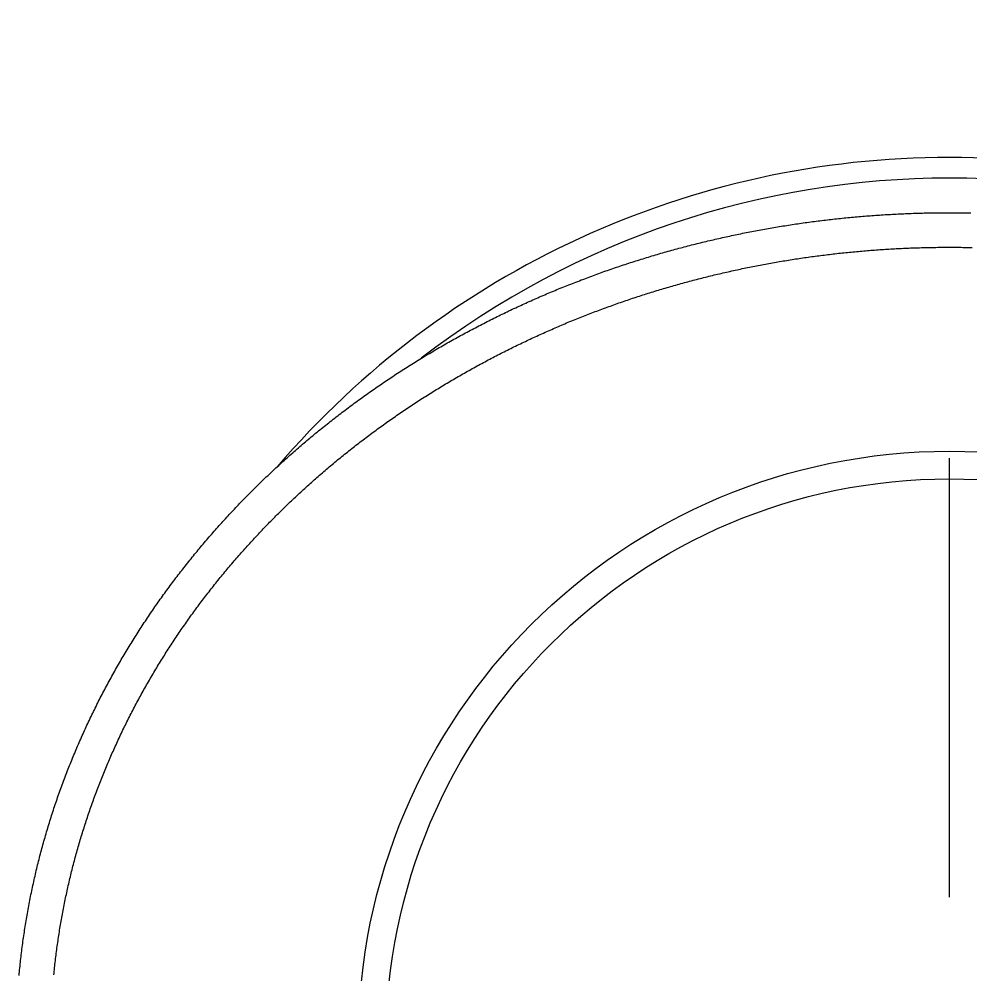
# Model space of a CAD drawing. Extents: x -20 to 97, y -32 to 49.
# Drawn here: x 67.86 to 81.62, y 34.97 to 48.8 of the extents above; entities that cross this region are included whole.
import ezdxf

# ---------------------------------------------------------------- set-up
doc = ezdxf.new("R2010")
doc.units = 0
doc.linetypes.add('CENTER', pattern=[50.8, 31.75, -6.35, 6.35, -6.35])
doc.layers.get('0').update_dxf_attribs({"linetype": 'CONTINUOUS'})
doc.layers.add('CENTER', color=1, linetype='CENTER')

msp = doc.modelspace()

# ---------------------------------------------------------------- linework, layer by layer
at = {"color": 7}
for points in [[(67.8575, 34.9665, 0), (67.86, 34.9938, 0), (67.8626, 35.0212, 0), (67.8653, 35.0485, 0), (67.868, 35.0759, 0), (67.8708, 35.1032, 0), (67.8737, 35.1305, 0), (67.8766, 35.1578, 0), (67.8796, 35.1851, 0), (67.8827, 35.2124, 0), (67.8859, 35.2397, 0), (67.8891, 35.267, 0), (67.8924, 35.2943, 0), (67.8957, 35.3216, 0), (67.8992, 35.3488, 0), (67.9027, 35.3761, 0), (67.9063, 35.4033, 0), (67.9099, 35.4306, 0), (67.9136, 35.4578, 0), (67.9174, 35.485, 0), (67.9213, 35.5123, 0), (67.9252, 35.5395, 0), (67.9292, 35.5667, 0), (67.9332, 35.5939, 0), (67.9374, 35.621, 0), (67.9416, 35.6482, 0), (67.9458, 35.6754, 0), (67.9502, 35.7025, 0), (67.9546, 35.7297, 0), (67.9591, 35.7568, 0), (67.9636, 35.7839, 0), (67.9683, 35.811, 0), (67.973, 35.8381, 0), (67.9777, 35.8652, 0), (67.9826, 35.8923, 0), (67.9875, 35.9194, 0), (67.9924, 35.9464, 0), (67.9975, 35.9735, 0), (68.0026, 36.0005, 0), (68.0077, 36.0275, 0), (68.013, 36.0545, 0), (68.0183, 36.0815, 0), (68.0237, 36.1085, 0), (68.0291, 36.1355, 0), (68.0347, 36.1624, 0), (68.0403, 36.1894, 0), (68.0459, 36.2163, 0), (68.0516, 36.2432, 0), (68.0574, 36.2701, 0), (68.0633, 36.297, 0), (68.0692, 36.3239, 0), (68.0752, 36.3508, 0), (68.0813, 36.3776, 0), (68.0874, 36.4044, 0), (68.0936, 36.4312, 0), (68.0999, 36.458, 0), (68.1063, 36.4848, 0), (68.1127, 36.5116, 0), (68.1191, 36.5384, 0), (68.1257, 36.5651, 0), (68.1323, 36.5918, 0), (68.139, 36.6185, 0), (68.1457, 36.6452, 0), (68.1525, 36.6719, 0), (68.1594, 36.6985, 0), (68.1664, 36.7252, 0), (68.1734, 36.7518, 0), (68.1805, 36.7784, 0), (68.1876, 36.805, 0), (68.1949, 36.8316, 0), (68.2022, 36.8581, 0), (68.2095, 36.8847, 0), (68.2169, 36.9112, 0), (68.2244, 36.9377, 0), (68.232, 36.9642, 0), (68.2396, 36.9906, 0), (68.2473, 37.0171, 0), (68.255, 37.0435, 0), (68.2629, 37.0699, 0), (68.2708, 37.0963, 0), (68.2787, 37.1226, 0), (68.2867, 37.149, 0), (68.2948, 37.1753, 0), (68.303, 37.2016, 0), (68.3112, 37.2279, 0), (68.3195, 37.2542, 0), (68.3278, 37.2804, 0), (68.3363, 37.3066, 0), (68.3447, 37.3328, 0), (68.3533, 37.359, 0), (68.3619, 37.3852, 0), (68.3706, 37.4113, 0), (68.3793, 37.4374, 0), (68.3882, 37.4635, 0), (68.397, 37.4896, 0), (68.406, 37.5156, 0), (68.415, 37.5416, 0), (68.4241, 37.5676, 0), (68.4332, 37.5936, 0), (68.4424, 37.6196, 0), (68.4517, 37.6455, 0), (68.461, 37.6714, 0), (68.4704, 37.6973, 0), (68.4799, 37.7232, 0), (68.4894, 37.749, 0), (68.499, 37.7748, 0), (68.5086, 37.8006, 0), (68.5183, 37.8264, 0), (68.5281, 37.8521, 0), (68.538, 37.8778, 0), (68.5479, 37.9035, 0), (68.5578, 37.9292, 0), (68.5679, 37.9548, 0), (68.578, 37.9804, 0), (68.5881, 38.006, 0), (68.5984, 38.0316, 0), (68.6086, 38.0571, 0), (68.619, 38.0826, 0), (68.6294, 38.1081, 0), (68.6399, 38.1336, 0), (68.6504, 38.159, 0), (68.661, 38.1844, 0), (68.6717, 38.2098, 0), (68.6824, 38.2351, 0), (68.6932, 38.2604, 0), (68.704, 38.2857, 0), (68.7149, 38.311, 0), (68.7259, 38.3362, 0), (68.7369, 38.3614, 0), (68.748, 38.3866, 0), (68.7591, 38.4118, 0), (68.7703, 38.4369, 0), (68.7816, 38.462, 0), (68.7929, 38.4871, 0), (68.8043, 38.5121, 0), (68.8158, 38.5371, 0), (68.8273, 38.5621, 0), (68.8389, 38.5871, 0), (68.8505, 38.612, 0), (68.8622, 38.6369, 0), (68.874, 38.6617, 0), (68.8858, 38.6866, 0), (68.8976, 38.7114, 0), (68.9096, 38.7361, 0), (68.9216, 38.7609, 0), (68.9336, 38.7856, 0), (68.9457, 38.8103, 0), (68.9579, 38.8349, 0), (68.9701, 38.8595, 0), (68.9824, 38.8841, 0), (68.9947, 38.9087, 0), (69.0072, 38.9332, 0), (69.0196, 38.9577, 0), (69.0321, 38.9821, 0), (69.0447, 39.0066, 0), (69.0573, 39.0309, 0), (69.07, 39.0553, 0), (69.0828, 39.0796, 0), (69.0956, 39.1039, 0), (69.1085, 39.1282, 0), (69.1214, 39.1524, 0), (69.1344, 39.1766, 0), (69.1474, 39.2008, 0), (69.1605, 39.2249, 0), (69.1736, 39.249, 0), (69.1868, 39.273, 0), (69.2001, 39.2971, 0), (69.2134, 39.3211, 0), (69.2268, 39.345, 0), (69.2402, 39.3689, 0), (69.2537, 39.3928, 0), (69.2672, 39.4167, 0), (69.2808, 39.4405, 0), (69.2945, 39.4643, 0), (69.3082, 39.488, 0), (69.3219, 39.5118, 0), (69.3358, 39.5354, 0), (69.3496, 39.5591, 0), (69.3636, 39.5827, 0), (69.3775, 39.6063, 0), (69.3916, 39.6298, 0), (69.4057, 39.6533, 0), (69.4198, 39.6768, 0), (69.434, 39.7002, 0), (69.4482, 39.7236, 0), (69.4625, 39.747, 0), (69.4769, 39.7703, 0), (69.4913, 39.7936, 0), (69.5058, 39.8169, 0), (69.5203, 39.8401, 0), (69.5348, 39.8633, 0), (69.5495, 39.8864, 0), (69.5641, 39.9095, 0), (69.5789, 39.9326, 0), (69.5936, 39.9556, 0), (69.6085, 39.9786, 0), (69.6233, 40.0016, 0), (69.6383, 40.0245, 0), (69.6533, 40.0474, 0), (69.6683, 40.0703, 0), (69.6834, 40.0931, 0), (69.6985, 40.1159, 0), (69.7137, 40.1386, 0), (69.729, 40.1613, 0), (69.7443, 40.184, 0), (69.7596, 40.2066, 0), (69.775, 40.2292, 0), (69.7904, 40.2517, 0), (69.8059, 40.2743, 0), (69.8215, 40.2967, 0), (69.8371, 40.3192, 0), (69.8527, 40.3416, 0), (69.8684, 40.3639, 0), (69.8842, 40.3862, 0), (69.9, 40.4085, 0), (69.9158, 40.4308, 0), (69.9317, 40.453, 0), (69.9476, 40.4751, 0), (69.9636, 40.4973, 0), (69.9797, 40.5193, 0), (69.9958, 40.5414, 0), (70.0119, 40.5634, 0), (70.0281, 40.5854, 0), (70.0443, 40.6073, 0), (70.0606, 40.6292, 0), (70.0769, 40.6511, 0), (70.0933, 40.6729, 0), (70.1098, 40.6947, 0), (70.1262, 40.7164, 0), (70.1428, 40.7381, 0), (70.1594, 40.7598, 0), (70.176, 40.7814, 0), (70.1927, 40.803, 0), (70.2094, 40.8245, 0), (70.2261, 40.846, 0), (70.243, 40.8675, 0), (70.2598, 40.8889, 0), (70.2767, 40.9103, 0), (70.2937, 40.9317, 0), (70.3107, 40.953, 0), (70.3278, 40.9743, 0), (70.3449, 40.9955, 0), (70.362, 41.0167, 0), (70.3792, 41.0379, 0), (70.3964, 41.059, 0), (70.4137, 41.08, 0), (70.4311, 41.1011, 0), (70.4484, 41.1221, 0), (70.4659, 41.143, 0), (70.4833, 41.164, 0), (70.5008, 41.1848, 0), (70.5184, 41.2057, 0), (70.536, 41.2265, 0), (70.5537, 41.2472, 0), (70.5714, 41.2679, 0), (70.5891, 41.2886, 0), (70.6069, 41.3093, 0), (70.6248, 41.3299, 0), (70.6426, 41.3504, 0), (70.6606, 41.3709, 0), (70.6785, 41.3914, 0), (70.6965, 41.4118, 0), (70.7146, 41.4322, 0), (70.7327, 41.4526, 0), (70.7509, 41.4729, 0), (70.7691, 41.4932, 0), (70.7873, 41.5134, 0), (70.8056, 41.5336, 0), (70.8239, 41.5538, 0), (70.8423, 41.5739, 0), (70.8607, 41.594, 0), (70.8792, 41.614, 0), (70.8977, 41.634, 0), (70.9162, 41.6539, 0), (70.9348, 41.6738, 0), (70.9534, 41.6937, 0), (70.9721, 41.7135, 0), (70.9908, 41.7333, 0), (71.0096, 41.7531, 0), (71.0284, 41.7728, 0), (71.0472, 41.7924, 0), (71.0661, 41.812, 0), (71.085, 41.8316, 0), (71.104, 41.8512, 0), (71.123, 41.8707, 0), (71.1421, 41.8901, 0), (71.1612, 41.9095, 0), (71.1803, 41.9289, 0), (71.1995, 41.9482, 0), (71.2188, 41.9675, 0), (71.238, 41.9868, 0), (71.2573, 42.006, 0), (71.2767, 42.0251, 0), (71.2961, 42.0443, 0), (71.3155, 42.0633, 0), (71.335, 42.0824, 0), (71.3545, 42.1014, 0), (71.374, 42.1203, 0), (71.3936, 42.1392, 0), (71.4133, 42.1581, 0), (71.433, 42.1769, 0), (71.4527, 42.1957, 0), (71.4724, 42.2144, 0), (71.4922, 42.2331, 0), (71.5121, 42.2518, 0), (71.5319, 42.2704, 0), (71.5519, 42.289, 0), (71.5718, 42.3075, 0), (71.5918, 42.326, 0), (71.6118, 42.3444, 0), (71.6319, 42.3629, 0), (71.652, 42.3812, 0), (71.6722, 42.3995, 0), (71.6924, 42.4178, 0), (71.7126, 42.436, 0), (71.7329, 42.4542, 0), (71.7532, 42.4724, 0), (71.7735, 42.4905, 0), (71.7939, 42.5085, 0), (71.8143, 42.5265, 0), (71.8348, 42.5445, 0), (71.8553, 42.5624, 0), (71.8758, 42.5803, 0), (71.8964, 42.5982, 0), (71.917, 42.616, 0), (71.9377, 42.6337, 0), (71.9583, 42.6514, 0), (71.9791, 42.6691, 0), (71.9998, 42.6867, 0), (72.0206, 42.7043, 0), (72.0414, 42.7218, 0), (72.0623, 42.7393, 0), (72.0832, 42.7568, 0), (72.1042, 42.7742, 0), (72.1251, 42.7915, 0), (72.1462, 42.8089, 0), (72.1672, 42.8261, 0), (72.1883, 42.8434, 0), (72.2094, 42.8605, 0), (72.2306, 42.8777, 0), (72.2518, 42.8948, 0), (72.273, 42.9118, 0), (72.2943, 42.9288, 0), (72.3156, 42.9458, 0), (72.3369, 42.9627, 0), (72.3583, 42.9796, 0), (72.3797, 42.9964, 0), (72.4011, 43.0132, 0), (72.4226, 43.03, 0), (72.4441, 43.0467, 0), (72.4656, 43.0633, 0), (72.4872, 43.0799, 0), (72.5088, 43.0965, 0), (72.5305, 43.113, 0), (72.5521, 43.1295, 0), (72.5738, 43.1459, 0), (72.5956, 43.1623, 0), (72.6174, 43.1786, 0), (72.6392, 43.1949, 0), (72.661, 43.2112, 0), (72.6829, 43.2274, 0), (72.7048, 43.2435, 0), (72.7268, 43.2596, 0), (72.7487, 43.2757, 0), (72.7707, 43.2917, 0), (72.7928, 43.3077, 0), (72.8149, 43.3236, 0), (72.837, 43.3395, 0), (72.8591, 43.3554, 0), (72.8813, 43.3711, 0), (72.9035, 43.3869, 0), (72.9257, 43.4026, 0), (72.948, 43.4183, 0), (72.9703, 43.4339, 0), (72.9926, 43.4494, 0), (73.015, 43.465, 0), (73.0373, 43.4804, 0), (73.0598, 43.4959, 0), (73.0822, 43.5113, 0), (73.1047, 43.5266, 0), (73.1272, 43.5419, 0), (73.1497, 43.5571, 0), (73.1723, 43.5723, 0), (73.1949, 43.5875, 0), (73.2176, 43.6026, 0), (73.2402, 43.6177, 0), (73.2629, 43.6327, 0), (73.2856, 43.6476, 0), (73.3084, 43.6626, 0), (73.3312, 43.6775, 0), (73.354, 43.6923, 0), (73.3768, 43.7071, 0), (73.3997, 43.7218, 0), (73.4226, 43.7365, 0), (73.4455, 43.7512, 0), (73.4684, 43.7658, 0), (73.4914, 43.7803, 0), (73.5144, 43.7948, 0), (73.5375, 43.8093, 0), (73.5605, 43.8237, 0), (73.5836, 43.8381, 0), (73.6067, 43.8524, 0), (73.6299, 43.8667, 0), (73.6531, 43.8809, 0), (73.6763, 43.8951, 0), (73.6995, 43.9092, 0), (73.7228, 43.9233, 0), (73.746, 43.9373, 0), (73.7694, 43.9513, 0), (73.7927, 43.9653, 0), (73.8161, 43.9792, 0), (73.8394, 43.993, 0), (73.8629, 44.0069, 0), (73.8863, 44.0206, 0), (73.9098, 44.0343, 0), (73.9333, 44.048, 0), (73.9568, 44.0616, 0), (73.9803, 44.0752, 0), (74.0039, 44.0887, 0), (74.0275, 44.1022, 0), (74.0511, 44.1156, 0), (74.0748, 44.129, 0), (74.0984, 44.1423, 0), (74.1221, 44.1556, 0), (74.1459, 44.1689, 0), (74.1696, 44.1821, 0), (74.1934, 44.1952, 0), (74.2172, 44.2083, 0), (74.241, 44.2214, 0), (74.2648, 44.2344, 0), (74.2887, 44.2473, 0), (74.3126, 44.2602, 0), (74.3365, 44.2731, 0), (74.3604, 44.2859, 0), (74.3844, 44.2987, 0), (74.4084, 44.3114, 0), (74.4324, 44.3241, 0), (74.4564, 44.3367, 0), (74.4804, 44.3493, 0), (74.5045, 44.3618, 0), (74.5286, 44.3743, 0), (74.5527, 44.3867, 0), (74.5769, 44.3991, 0), (74.601, 44.4114, 0), (74.6252, 44.4237, 0), (74.6494, 44.436, 0), (74.6736, 44.4482, 0), (74.6979, 44.4603, 0), (74.7222, 44.4724, 0), (74.7465, 44.4845, 0), (74.7708, 44.4965, 0), (74.7951, 44.5084, 0), (74.8195, 44.5203, 0), (74.8438, 44.5322, 0), (74.8682, 44.544, 0), (74.8927, 44.5558, 0), (74.9171, 44.5675, 0), (74.9416, 44.5792, 0), (74.9661, 44.5908, 0), (74.9906, 44.6024, 0), (75.0151, 44.6139, 0), (75.0396, 44.6254, 0), (75.0642, 44.6368, 0), (75.0888, 44.6482, 0), (75.1134, 44.6595, 0), (75.138, 44.6708, 0), (75.1627, 44.6821, 0), (75.1874, 44.6933, 0), (75.2121, 44.7044, 0), (75.2368, 44.7155, 0), (75.2615, 44.7266, 0), (75.2862, 44.7376, 0), (75.311, 44.7485, 0), (75.3358, 44.7594, 0), (75.3606, 44.7703, 0), (75.3854, 44.7811, 0), (75.4103, 44.7919, 0), (75.4352, 44.8026, 0), (75.46, 44.8133, 0), (75.4849, 44.8239, 0), (75.5099, 44.8345, 0), (75.5348, 44.845, 0), (75.5598, 44.8555, 0), (75.5848, 44.8659, 0), (75.6097, 44.8763, 0), (75.6348, 44.8866, 0), (75.6598, 44.8969, 0), (75.6849, 44.9072, 0), (75.7099, 44.9174, 0), (75.735, 44.9275, 0), (75.7601, 44.9376, 0), (75.7852, 44.9477, 0), (75.8104, 44.9577, 0), (75.8356, 44.9676, 0), (75.8607, 44.9775, 0), (75.8859, 44.9874, 0), (75.9111, 44.9972, 0), (75.9364, 45.007, 0), (75.9616, 45.0167, 0), (75.9869, 45.0264, 0), (76.0122, 45.036, 0), (76.0375, 45.0456, 0), (76.0628, 45.0551, 0), (76.0881, 45.0646, 0), (76.1135, 45.074, 0), (76.1388, 45.0834, 0), (76.1642, 45.0927, 0), (76.1896, 45.102, 0), (76.215, 45.1113, 0), (76.2405, 45.1205, 0), (76.2659, 45.1296, 0), (76.2914, 45.1387, 0), (76.3169, 45.1478, 0), (76.3424, 45.1568, 0), (76.3679, 45.1657, 0), (76.3934, 45.1746, 0), (76.419, 45.1835, 0), (76.4445, 45.1923, 0), (76.4701, 45.2011, 0), (76.4957, 45.2098, 0), (76.5213, 45.2185, 0), (76.5469, 45.2271, 0), (76.5726, 45.2357, 0), (76.5982, 45.2442, 0), (76.6239, 45.2527, 0), (76.6496, 45.2611, 0), (76.6753, 45.2695, 0), (76.701, 45.2778, 0), (76.7267, 45.2861, 0), (76.7525, 45.2944, 0), (76.7783, 45.3025, 0), (76.804, 45.3107, 0), (76.8298, 45.3188, 0), (76.8556, 45.3268, 0), (76.8814, 45.3348, 0), (76.9073, 45.3428, 0), (76.9331, 45.3507, 0), (76.959, 45.3586, 0), (76.9849, 45.3664, 0), (77.0108, 45.3741, 0), (77.0367, 45.3819, 0), (77.0626, 45.3895, 0), (77.0885, 45.3971, 0), (77.1144, 45.4047, 0), (77.1404, 45.4122, 0), (77.1664, 45.4197, 0), (77.1924, 45.4272, 0), (77.2184, 45.4345, 0), (77.2444, 45.4419, 0), (77.2704, 45.4492, 0), (77.2964, 45.4564, 0), (77.3225, 45.4636, 0), (77.3485, 45.4707, 0), (77.3746, 45.4778, 0), (77.4007, 45.4849, 0), (77.4268, 45.4919, 0), (77.4529, 45.4988, 0), (77.479, 45.5057, 0), (77.5052, 45.5126, 0), (77.5313, 45.5194, 0), (77.5575, 45.5262, 0), (77.5837, 45.5329, 0), (77.6099, 45.5395, 0), (77.6361, 45.5462, 0), (77.6623, 45.5527, 0), (77.6885, 45.5593, 0), (77.7147, 45.5657, 0), (77.741, 45.5722, 0), (77.7672, 45.5785, 0), (77.7935, 45.5849, 0), (77.8198, 45.5912, 0), (77.8461, 45.5974, 0), (77.8724, 45.6036, 0), (77.8987, 45.6097, 0), (77.925, 45.6158, 0), (77.9513, 45.6219, 0), (77.9777, 45.6279, 0), (78.004, 45.6338, 0), (78.0304, 45.6397, 0), (78.0568, 45.6456, 0), (78.0832, 45.6514, 0), (78.1096, 45.6571, 0), (78.136, 45.6628, 0), (78.1624, 45.6685, 0), (78.1888, 45.6741, 0), (78.2152, 45.6797, 0), (78.2417, 45.6852, 0), (78.2682, 45.6907, 0), (78.2946, 45.6961, 0), (78.3211, 45.7015, 0), (78.3476, 45.7068, 0), (78.3741, 45.7121, 0), (78.4006, 45.7173, 0), (78.4271, 45.7225, 0), (78.4536, 45.7276, 0), (78.4802, 45.7327, 0), (78.5067, 45.7377, 0), (78.5333, 45.7427, 0), (78.5598, 45.7477, 0), (78.5864, 45.7526, 0), (78.613, 45.7574, 0), (78.6396, 45.7622, 0), (78.6661, 45.767, 0), (78.6928, 45.7717, 0), (78.7194, 45.7763, 0), (78.746, 45.781, 0), (78.7726, 45.7855, 0), (78.7993, 45.79, 0), (78.8259, 45.7945, 0), (78.8525, 45.7989, 0), (78.8792, 45.8033, 0), (78.9059, 45.8076, 0), (78.9326, 45.8119, 0), (78.9592, 45.8161, 0), (78.9859, 45.8203, 0), (79.0126, 45.8244, 0), (79.0393, 45.8285, 0), (79.066, 45.8325, 0), (79.0928, 45.8365, 0), (79.1195, 45.8404, 0), (79.1462, 45.8443, 0), (79.173, 45.8482, 0), (79.1997, 45.852, 0), (79.2265, 45.8557, 0), (79.2532, 45.8594, 0), (79.28, 45.8631, 0), (79.3068, 45.8667, 0), (79.3336, 45.8702, 0), (79.3604, 45.8737, 0), (79.3871, 45.8772, 0), (79.4139, 45.8806, 0), (79.4408, 45.884, 0), (79.4676, 45.8873, 0), (79.4944, 45.8905, 0), (79.5212, 45.8938, 0), (79.548, 45.8969, 0), (79.5749, 45.9001, 0), (79.6017, 45.9031, 0), (79.6286, 45.9062, 0), (79.6554, 45.9091, 0), (79.6823, 45.9121, 0), (79.7091, 45.9149, 0), (79.736, 45.9178, 0), (79.7629, 45.9206, 0), (79.7897, 45.9233, 0), (79.8166, 45.926, 0), (79.8435, 45.9286, 0), (79.8704, 45.9312, 0), (79.8973, 45.9338, 0), (79.9242, 45.9363, 0), (79.9511, 45.9387, 0), (79.978, 45.9411, 0), (80.0049, 45.9435, 0), (80.0319, 45.9458, 0), (80.0588, 45.948, 0), (80.0857, 45.9503, 0), (80.1126, 45.9524, 0), (80.1396, 45.9545, 0), (80.1665, 45.9566, 0), (80.1934, 45.9586, 0), (80.2204, 45.9606, 0), (80.2473, 45.9625, 0), (80.2743, 45.9644, 0), (80.3012, 45.9662, 0), (80.3282, 45.968, 0), (80.3552, 45.9697, 0), (80.3821, 45.9714, 0), (80.4091, 45.973, 0), (80.4361, 45.9746, 0), (80.463, 45.9762, 0), (80.49, 45.9776, 0), (80.517, 45.9791, 0), (80.544, 45.9805, 0), (80.571, 45.9818, 0), (80.5979, 45.9831, 0), (80.6249, 45.9844, 0), (80.6519, 45.9856, 0), (80.6789, 45.9867, 0), (80.7059, 45.9878, 0), (80.7329, 45.9889, 0), (80.7599, 45.9899, 0), (80.7869, 45.9909, 0), (80.8139, 45.9918, 0), (80.8409, 45.9926, 0), (80.8679, 45.9935, 0), (80.8949, 45.9942, 0), (80.9219, 45.9949, 0), (80.9489, 45.9956, 0), (80.9759, 45.9962, 0), (81.003, 45.9968, 0), (81.03, 45.9973, 0), (81.057, 45.9978, 0), (81.084, 45.9983, 0), (81.111, 45.9986, 0), (81.138, 45.999, 0), (81.165, 45.9993, 0), (81.192, 45.9995, 0), (81.2191, 45.9997, 0), (81.2461, 45.9998, 0), (81.2731, 45.9999, 0), (81.3001, 46, 0), (81.3271, 46, 0), (81.3541, 45.9999, 0), (81.3812, 45.9998, 0), (81.4082, 45.9997, 0), (81.4352, 45.9995, 0), (81.4622, 45.9993, 0), (81.4892, 45.999, 0), (81.5162, 45.9986, 0), (81.5433, 45.9983, 0), (81.5703, 45.9978, 0), (81.5973, 45.9973, 0), (81.6243, 45.9968, 0)], [(68.3603, 34.9734, 0), (68.3629, 34.9994, 0), (68.3655, 35.0255, 0), (68.3681, 35.0515, 0), (68.3709, 35.0776, 0), (68.3737, 35.1036, 0), (68.3765, 35.1297, 0), (68.3795, 35.1557, 0), (68.3825, 35.1817, 0), (68.3856, 35.2077, 0), (68.3887, 35.2337, 0), (68.3919, 35.2597, 0), (68.3952, 35.2857, 0), (68.3985, 35.3117, 0), (68.4019, 35.3377, 0), (68.4054, 35.3637, 0), (68.4089, 35.3896, 0), (68.4126, 35.4156, 0), (68.4162, 35.4415, 0), (68.42, 35.4675, 0), (68.4238, 35.4934, 0), (68.4276, 35.5193, 0), (68.4316, 35.5452, 0), (68.4356, 35.5712, 0), (68.4397, 35.5971, 0), (68.4438, 35.6229, 0), (68.448, 35.6488, 0), (68.4523, 35.6747, 0), (68.4566, 35.7006, 0), (68.461, 35.7264, 0), (68.4655, 35.7522, 0), (68.4701, 35.7781, 0), (68.4747, 35.8039, 0), (68.4793, 35.8297, 0), (68.4841, 35.8555, 0), (68.4889, 35.8813, 0), (68.4938, 35.9071, 0), (68.4987, 35.9328, 0), (68.5037, 35.9586, 0), (68.5088, 35.9843, 0), (68.5139, 36.0101, 0), (68.5191, 36.0358, 0), (68.5244, 36.0615, 0), (68.5297, 36.0872, 0), (68.5351, 36.1129, 0), (68.5406, 36.1386, 0), (68.5461, 36.1642, 0), (68.5517, 36.1899, 0), (68.5573, 36.2155, 0), (68.5631, 36.2411, 0), (68.5688, 36.2667, 0), (68.5747, 36.2923, 0), (68.5806, 36.3179, 0), (68.5866, 36.3435, 0), (68.5927, 36.369, 0), (68.5988, 36.3946, 0), (68.6049, 36.4201, 0), (68.6112, 36.4456, 0), (68.6175, 36.4711, 0), (68.6239, 36.4966, 0), (68.6303, 36.522, 0), (68.6368, 36.5475, 0), (68.6434, 36.5729, 0), (68.65, 36.5983, 0), (68.6567, 36.6237, 0), (68.6635, 36.6491, 0), (68.6703, 36.6745, 0), (68.6772, 36.6998, 0), (68.6841, 36.7252, 0), (68.6912, 36.7505, 0), (68.6982, 36.7758, 0), (68.7054, 36.8011, 0), (68.7126, 36.8263, 0), (68.7199, 36.8516, 0), (68.7272, 36.8768, 0), (68.7346, 36.902, 0), (68.7421, 36.9272, 0), (68.7496, 36.9524, 0), (68.7572, 36.9776, 0), (68.7649, 37.0027, 0), (68.7726, 37.0278, 0), (68.7804, 37.0529, 0), (68.7882, 37.078, 0), (68.7961, 37.1031, 0), (68.8041, 37.1281, 0), (68.8121, 37.1532, 0), (68.8202, 37.1782, 0), (68.8284, 37.2032, 0), (68.8366, 37.2281, 0), (68.8449, 37.2531, 0), (68.8533, 37.278, 0), (68.8617, 37.3029, 0), (68.8701, 37.3278, 0), (68.8787, 37.3527, 0), (68.8873, 37.3775, 0), (68.896, 37.4023, 0), (68.9047, 37.4271, 0), (68.9135, 37.4519, 0), (68.9223, 37.4767, 0), (68.9312, 37.5014, 0), (68.9402, 37.5261, 0), (68.9492, 37.5508, 0), (68.9583, 37.5755, 0), (68.9675, 37.6001, 0), (68.9767, 37.6248, 0), (68.986, 37.6494, 0), (68.9953, 37.674, 0), (69.0047, 37.6985, 0), (69.0142, 37.723, 0), (69.0237, 37.7476, 0), (69.0333, 37.772, 0), (69.0429, 37.7965, 0), (69.0526, 37.8209, 0), (69.0624, 37.8454, 0), (69.0722, 37.8698, 0), (69.0821, 37.8941, 0), (69.092, 37.9185, 0), (69.102, 37.9428, 0), (69.1121, 37.9671, 0), (69.1222, 37.9913, 0), (69.1324, 38.0156, 0), (69.1426, 38.0398, 0), (69.1529, 38.064, 0), (69.1633, 38.0882, 0), (69.1737, 38.1123, 0), (69.1842, 38.1364, 0), (69.1947, 38.1605, 0), (69.2053, 38.1846, 0), (69.216, 38.2086, 0), (69.2267, 38.2326, 0), (69.2375, 38.2566, 0), (69.2483, 38.2805, 0), (69.2592, 38.3045, 0), (69.2701, 38.3284, 0), (69.2811, 38.3523, 0), (69.2922, 38.3761, 0), (69.3033, 38.3999, 0), (69.3145, 38.4237, 0), (69.3257, 38.4475, 0), (69.337, 38.4712, 0), (69.3484, 38.4949, 0), (69.3598, 38.5186, 0), (69.3712, 38.5422, 0), (69.3827, 38.5659, 0), (69.3943, 38.5895, 0), (69.406, 38.613, 0), (69.4176, 38.6365, 0), (69.4294, 38.6601, 0), (69.4412, 38.6835, 0), (69.453, 38.707, 0), (69.465, 38.7304, 0), (69.4769, 38.7538, 0), (69.489, 38.7771, 0), (69.501, 38.8004, 0), (69.5132, 38.8237, 0), (69.5254, 38.847, 0), (69.5376, 38.8702, 0), (69.5499, 38.8934, 0), (69.5623, 38.9166, 0), (69.5747, 38.9397, 0), (69.5872, 38.9628, 0), (69.5997, 38.9859, 0), (69.6123, 39.009, 0), (69.6249, 39.032, 0), (69.6376, 39.055, 0), (69.6503, 39.0779, 0), (69.6631, 39.1008, 0), (69.6759, 39.1237, 0), (69.6888, 39.1466, 0), (69.7018, 39.1694, 0), (69.7148, 39.1922, 0), (69.7279, 39.2149, 0), (69.741, 39.2377, 0), (69.7541, 39.2603, 0), (69.7674, 39.283, 0), (69.7806, 39.3056, 0), (69.794, 39.3282, 0), (69.8073, 39.3508, 0), (69.8208, 39.3733, 0), (69.8342, 39.3958, 0), (69.8478, 39.4183, 0), (69.8614, 39.4407, 0), (69.875, 39.4631, 0), (69.8887, 39.4855, 0), (69.9024, 39.5078, 0), (69.9162, 39.5301, 0), (69.93, 39.5523, 0), (69.9439, 39.5746, 0), (69.9579, 39.5968, 0), (69.9719, 39.6189, 0), (69.9859, 39.641, 0), (70, 39.6631, 0), (70.0142, 39.6852, 0), (70.0284, 39.7072, 0), (70.0426, 39.7292, 0), (70.0569, 39.7511, 0), (70.0713, 39.7731, 0), (70.0857, 39.7949, 0), (70.1001, 39.8168, 0), (70.1146, 39.8386, 0), (70.1292, 39.8604, 0), (70.1437, 39.8821, 0), (70.1584, 39.9038, 0), (70.1731, 39.9255, 0), (70.1878, 39.9471, 0), (70.2026, 39.9687, 0), (70.2175, 39.9903, 0), (70.2324, 40.0118, 0), (70.2473, 40.0333, 0), (70.2623, 40.0547, 0), (70.2773, 40.0762, 0), (70.2924, 40.0975, 0), (70.3075, 40.1189, 0), (70.3227, 40.1402, 0), (70.3379, 40.1615, 0), (70.3532, 40.1827, 0), (70.3685, 40.2039, 0), (70.3839, 40.2251, 0), (70.3993, 40.2462, 0), (70.4148, 40.2673, 0), (70.4303, 40.2883, 0), (70.4459, 40.3094, 0), (70.4615, 40.3303, 0), (70.4771, 40.3513, 0), (70.4928, 40.3722, 0), (70.5086, 40.3931, 0), (70.5244, 40.4139, 0), (70.5402, 40.4347, 0), (70.5561, 40.4555, 0), (70.572, 40.4762, 0), (70.588, 40.4969, 0), (70.604, 40.5175, 0), (70.6201, 40.5382, 0), (70.6362, 40.5587, 0), (70.6524, 40.5793, 0), (70.6686, 40.5998, 0), (70.6849, 40.6203, 0), (70.7012, 40.6407, 0), (70.7175, 40.6611, 0), (70.7339, 40.6815, 0), (70.7504, 40.7018, 0), (70.7668, 40.7221, 0), (70.7834, 40.7423, 0), (70.8, 40.7625, 0), (70.8166, 40.7827, 0), (70.8332, 40.8028, 0), (70.85, 40.8229, 0), (70.8667, 40.843, 0), (70.8835, 40.863, 0), (70.9004, 40.883, 0), (70.9173, 40.9029, 0), (70.9342, 40.9229, 0), (70.9512, 40.9427, 0), (70.9682, 40.9626, 0), (70.9853, 40.9824, 0), (71.0024, 41.0021, 0), (71.0195, 41.0218, 0), (71.0367, 41.0415, 0), (71.054, 41.0612, 0), (71.0712, 41.0808, 0), (71.0886, 41.1004, 0), (71.1059, 41.1199, 0), (71.1234, 41.1394, 0), (71.1408, 41.1588, 0), (71.1583, 41.1782, 0), (71.1759, 41.1976, 0), (71.1935, 41.217, 0), (71.2111, 41.2363, 0), (71.2288, 41.2555, 0), (71.2465, 41.2748, 0), (71.2642, 41.2939, 0), (71.282, 41.3131, 0), (71.2999, 41.3322, 0), (71.3178, 41.3513, 0), (71.3357, 41.3703, 0), (71.3537, 41.3893, 0), (71.3717, 41.4082, 0), (71.3897, 41.4272, 0), (71.4078, 41.446, 0), (71.4259, 41.4649, 0), (71.4441, 41.4837, 0), (71.4623, 41.5024, 0), (71.4806, 41.5211, 0), (71.4989, 41.5398, 0), (71.5172, 41.5585, 0), (71.5356, 41.5771, 0), (71.554, 41.5956, 0), (71.5725, 41.6142, 0), (71.591, 41.6326, 0), (71.6095, 41.6511, 0), (71.6281, 41.6695, 0), (71.6468, 41.6878, 0), (71.6654, 41.7062, 0), (71.6841, 41.7245, 0), (71.7029, 41.7427, 0), (71.7216, 41.7609, 0), (71.7405, 41.7791, 0), (71.7593, 41.7972, 0), (71.7782, 41.8153, 0), (71.7972, 41.8333, 0), (71.8162, 41.8513, 0), (71.8352, 41.8693, 0), (71.8542, 41.8872, 0), (71.8733, 41.9051, 0), (71.8925, 41.9229, 0), (71.9116, 41.9408, 0), (71.9309, 41.9585, 0), (71.9501, 41.9762, 0), (71.9694, 41.9939, 0), (71.9887, 42.0116, 0), (72.0081, 42.0292, 0), (72.0275, 42.0467, 0), (72.0469, 42.0642, 0), (72.0664, 42.0817, 0), (72.0859, 42.0992, 0), (72.1055, 42.1166, 0), (72.1251, 42.1339, 0), (72.1447, 42.1512, 0), (72.1644, 42.1685, 0), (72.1841, 42.1857, 0), (72.2038, 42.2029, 0), (72.2236, 42.2201, 0), (72.2434, 42.2372, 0), (72.2632, 42.2543, 0), (72.2831, 42.2713, 0), (72.3031, 42.2883, 0), (72.323, 42.3052, 0), (72.343, 42.3221, 0), (72.363, 42.339, 0), (72.3831, 42.3558, 0), (72.4032, 42.3726, 0), (72.4233, 42.3893, 0), (72.4435, 42.406, 0), (72.4637, 42.4227, 0), (72.484, 42.4393, 0), (72.5042, 42.4558, 0), (72.5246, 42.4724, 0), (72.5449, 42.4888, 0), (72.5653, 42.5053, 0), (72.5857, 42.5217, 0), (72.6062, 42.538, 0), (72.6266, 42.5544, 0), (72.6472, 42.5706, 0), (72.6677, 42.5869, 0), (72.6883, 42.6031, 0), (72.7089, 42.6192, 0), (72.7296, 42.6353, 0), (72.7503, 42.6514, 0), (72.771, 42.6674, 0), (72.7918, 42.6834, 0), (72.8126, 42.6993, 0), (72.8334, 42.7152, 0), (72.8542, 42.7311, 0), (72.8751, 42.7469, 0), (72.8961, 42.7626, 0), (72.917, 42.7783, 0), (72.938, 42.794, 0), (72.959, 42.8097, 0), (72.9801, 42.8253, 0), (73.0012, 42.8408, 0), (73.0223, 42.8563, 0), (73.0434, 42.8718, 0), (73.0646, 42.8872, 0), (73.0858, 42.9026, 0), (73.1071, 42.9179, 0), (73.1283, 42.9332, 0), (73.1497, 42.9484, 0), (73.171, 42.9636, 0), (73.1924, 42.9788, 0), (73.2138, 42.9939, 0), (73.2352, 43.009, 0), (73.2567, 43.024, 0), (73.2782, 43.039, 0), (73.2997, 43.054, 0), (73.3212, 43.0689, 0), (73.3428, 43.0837, 0), (73.3644, 43.0985, 0), (73.3861, 43.1133, 0), (73.4078, 43.128, 0), (73.4295, 43.1427, 0), (73.4512, 43.1573, 0), (73.473, 43.1719, 0), (73.4948, 43.1865, 0), (73.5166, 43.201, 0), (73.5384, 43.2154, 0), (73.5603, 43.2299, 0), (73.5822, 43.2442, 0), (73.6042, 43.2586, 0), (73.6261, 43.2728, 0), (73.6481, 43.2871, 0), (73.6702, 43.3013, 0), (73.6922, 43.3154, 0), (73.7143, 43.3296, 0), (73.7364, 43.3436, 0), (73.7585, 43.3576, 0), (73.7807, 43.3716, 0), (73.8029, 43.3855, 0), (73.8251, 43.3994, 0), (73.8474, 43.4133, 0), (73.8696, 43.4271, 0), (73.8919, 43.4408, 0), (73.9143, 43.4545, 0), (73.9366, 43.4682, 0), (73.959, 43.4818, 0), (73.9814, 43.4954, 0), (74.0038, 43.5089, 0), (74.0263, 43.5224, 0), (74.0488, 43.5358, 0), (74.0713, 43.5492, 0), (74.0938, 43.5626, 0), (74.1164, 43.5759, 0), (74.139, 43.5892, 0), (74.1616, 43.6024, 0), (74.1842, 43.6155, 0), (74.2069, 43.6287, 0), (74.2296, 43.6417, 0), (74.2523, 43.6548, 0), (74.2751, 43.6678, 0), (74.2978, 43.6807, 0), (74.3206, 43.6936, 0), (74.3434, 43.7065, 0), (74.3663, 43.7193, 0), (74.3891, 43.732, 0), (74.412, 43.7448, 0), (74.4349, 43.7574, 0), (74.4579, 43.7701, 0), (74.4808, 43.7826, 0), (74.5038, 43.7952, 0), (74.5268, 43.8077, 0), (74.5499, 43.8201, 0), (74.5729, 43.8325, 0), (74.596, 43.8449, 0), (74.6191, 43.8572, 0), (74.6422, 43.8694, 0), (74.6653, 43.8817, 0), (74.6885, 43.8938, 0), (74.7117, 43.906, 0), (74.7349, 43.918, 0), (74.7581, 43.9301, 0), (74.7814, 43.9421, 0), (74.8047, 43.954, 0), (74.828, 43.9659, 0), (74.8513, 43.9778, 0), (74.8746, 43.9896, 0), (74.898, 44.0013, 0), (74.9214, 44.013, 0), (74.9448, 44.0247, 0), (74.9682, 44.0363, 0), (74.9917, 44.0479, 0), (75.0152, 44.0594, 0), (75.0387, 44.0709, 0), (75.0622, 44.0824, 0), (75.0857, 44.0938, 0), (75.1093, 44.1051, 0), (75.1328, 44.1164, 0), (75.1564, 44.1277, 0), (75.1801, 44.1389, 0), (75.2037, 44.1501, 0), (75.2274, 44.1612, 0), (75.251, 44.1723, 0), (75.2747, 44.1833, 0), (75.2985, 44.1943, 0), (75.3222, 44.2052, 0), (75.346, 44.2161, 0), (75.3698, 44.227, 0), (75.3936, 44.2378, 0), (75.4174, 44.2485, 0), (75.4412, 44.2592, 0), (75.4651, 44.2699, 0), (75.489, 44.2805, 0), (75.5129, 44.2911, 0), (75.5368, 44.3016, 0), (75.5607, 44.3121, 0), (75.5847, 44.3225, 0), (75.6087, 44.3329, 0), (75.6327, 44.3433, 0), (75.6567, 44.3536, 0), (75.6807, 44.3638, 0), (75.7048, 44.374, 0), (75.7288, 44.3842, 0), (75.7529, 44.3943, 0), (75.777, 44.4044, 0), (75.8012, 44.4144, 0), (75.8253, 44.4244, 0), (75.8495, 44.4343, 0), (75.8736, 44.4442, 0), (75.8978, 44.454, 0), (75.9221, 44.4638, 0), (75.9463, 44.4736, 0), (75.9705, 44.4833, 0), (75.9948, 44.4929, 0), (76.0191, 44.5025, 0), (76.0434, 44.5121, 0), (76.0677, 44.5216, 0), (76.0921, 44.5311, 0), (76.1164, 44.5405, 0), (76.1408, 44.5499, 0), (76.1652, 44.5592, 0), (76.1896, 44.5685, 0), (76.214, 44.5778, 0), (76.2385, 44.587, 0), (76.2629, 44.5961, 0), (76.2874, 44.6052, 0), (76.3119, 44.6143, 0), (76.3364, 44.6233, 0), (76.3609, 44.6323, 0), (76.3855, 44.6412, 0), (76.41, 44.6501, 0), (76.4346, 44.6589, 0), (76.4592, 44.6677, 0), (76.4838, 44.6764, 0), (76.5084, 44.6851, 0), (76.5331, 44.6938, 0), (76.5577, 44.7024, 0), (76.5824, 44.711, 0), (76.6071, 44.7195, 0), (76.6318, 44.7279, 0), (76.6565, 44.7363, 0), (76.6812, 44.7447, 0), (76.706, 44.753, 0), (76.7307, 44.7613, 0), (76.7555, 44.7696, 0), (76.7803, 44.7778, 0), (76.8051, 44.7859, 0), (76.8299, 44.794, 0), (76.8548, 44.802, 0), (76.8796, 44.8101, 0), (76.9045, 44.818, 0), (76.9294, 44.8259, 0), (76.9543, 44.8338, 0), (76.9792, 44.8416, 0), (77.0041, 44.8494, 0), (77.029, 44.8571, 0), (77.054, 44.8648, 0), (77.079, 44.8724, 0), (77.1039, 44.88, 0), (77.1289, 44.8876, 0), (77.1539, 44.8951, 0), (77.179, 44.9025, 0), (77.204, 44.9099, 0), (77.2291, 44.9173, 0), (77.2541, 44.9246, 0), (77.2792, 44.9319, 0), (77.3043, 44.9391, 0), (77.3294, 44.9463, 0), (77.3545, 44.9534, 0), (77.3796, 44.9605, 0), (77.4048, 44.9676, 0), (77.4299, 44.9746, 0), (77.4551, 44.9815, 0), (77.4803, 44.9884, 0), (77.5055, 44.9953, 0), (77.5307, 45.0021, 0), (77.5559, 45.0088, 0), (77.5811, 45.0155, 0), (77.6064, 45.0222, 0), (77.6316, 45.0288, 0), (77.6569, 45.0354, 0), (77.6822, 45.042, 0), (77.7075, 45.0484, 0), (77.7328, 45.0549, 0), (77.7581, 45.0613, 0), (77.7834, 45.0676, 0), (77.8087, 45.0739, 0), (77.8341, 45.0802, 0), (77.8595, 45.0864, 0), (77.8848, 45.0926, 0), (77.9102, 45.0987, 0), (77.9356, 45.1048, 0), (77.961, 45.1108, 0), (77.9864, 45.1168, 0), (78.0119, 45.1227, 0), (78.0373, 45.1286, 0), (78.0627, 45.1344, 0), (78.0882, 45.1402, 0), (78.1137, 45.146, 0), (78.1392, 45.1517, 0), (78.1647, 45.1573, 0), (78.1902, 45.1629, 0), (78.2157, 45.1685, 0), (78.2412, 45.174, 0), (78.2667, 45.1795, 0), (78.2923, 45.1849, 0), (78.3178, 45.1903, 0), (78.3434, 45.1956, 0), (78.369, 45.2009, 0), (78.3945, 45.2062, 0), (78.4201, 45.2114, 0), (78.4457, 45.2165, 0), (78.4713, 45.2216, 0), (78.497, 45.2267, 0), (78.5226, 45.2317, 0), (78.5482, 45.2367, 0), (78.5739, 45.2416, 0), (78.5995, 45.2464, 0), (78.6252, 45.2513, 0), (78.6509, 45.256, 0), (78.6766, 45.2608, 0), (78.7023, 45.2655, 0), (78.728, 45.2701, 0), (78.7537, 45.2747, 0), (78.7794, 45.2792, 0), (78.8051, 45.2837, 0), (78.8308, 45.2882, 0), (78.8566, 45.2926, 0), (78.8823, 45.297, 0), (78.9081, 45.3013, 0), (78.9339, 45.3056, 0), (78.9596, 45.3098, 0), (78.9854, 45.314, 0), (79.0112, 45.3181, 0), (79.037, 45.3222, 0), (79.0628, 45.3262, 0), (79.0886, 45.3302, 0), (79.1144, 45.3342, 0), (79.1403, 45.3381, 0), (79.1661, 45.3419, 0), (79.1919, 45.3457, 0), (79.2178, 45.3495, 0), (79.2436, 45.3532, 0), (79.2695, 45.3569, 0), (79.2954, 45.3605, 0), (79.3212, 45.3641, 0), (79.3471, 45.3676, 0), (79.373, 45.3711, 0), (79.3989, 45.3745, 0), (79.4248, 45.3779, 0), (79.4507, 45.3812, 0), (79.4766, 45.3845, 0), (79.5025, 45.3878, 0), (79.5285, 45.391, 0), (79.5544, 45.3942, 0), (79.5803, 45.3973, 0), (79.6063, 45.4003, 0), (79.6322, 45.4034, 0), (79.6582, 45.4063, 0), (79.6841, 45.4092, 0), (79.7101, 45.4121, 0), (79.7361, 45.415, 0), (79.762, 45.4178, 0), (79.788, 45.4205, 0), (79.814, 45.4232, 0), (79.84, 45.4258, 0), (79.866, 45.4284, 0), (79.892, 45.431, 0), (79.918, 45.4335, 0), (79.944, 45.436, 0), (79.97, 45.4384, 0), (79.996, 45.4407, 0), (80.022, 45.4431, 0), (80.0481, 45.4453, 0), (80.0741, 45.4476, 0), (80.1001, 45.4498, 0), (80.1262, 45.4519, 0), (80.1522, 45.454, 0), (80.1782, 45.456, 0), (80.2043, 45.458, 0), (80.2303, 45.46, 0), (80.2564, 45.4619, 0), (80.2825, 45.4637, 0), (80.3085, 45.4656, 0), (80.3346, 45.4673, 0), (80.3607, 45.469, 0), (80.3867, 45.4707, 0), (80.4128, 45.4723, 0), (80.4389, 45.4739, 0), (80.465, 45.4755, 0), (80.4911, 45.4769, 0), (80.5171, 45.4784, 0), (80.5432, 45.4798, 0), (80.5693, 45.4811, 0), (80.5954, 45.4824, 0), (80.6215, 45.4837, 0), (80.6476, 45.4849, 0), (80.6737, 45.486, 0), (80.6998, 45.4872, 0), (80.7259, 45.4882, 0), (80.752, 45.4893, 0), (80.7781, 45.4902, 0), (80.8042, 45.4912, 0), (80.8304, 45.492, 0), (80.8565, 45.4929, 0), (80.8826, 45.4937, 0), (80.9087, 45.4944, 0), (80.9348, 45.4951, 0), (80.9609, 45.4958, 0), (80.9871, 45.4964, 0), (81.0132, 45.4969, 0), (81.0393, 45.4974, 0), (81.0654, 45.4979, 0), (81.0915, 45.4983, 0), (81.1177, 45.4987, 0), (81.1438, 45.499, 0), (81.1699, 45.4993, 0), (81.1961, 45.4995, 0), (81.2222, 45.4997, 0), (81.2483, 45.4999, 0), (81.2744, 45.4999, 0), (81.3006, 45.5, 0), (81.3267, 45.5, 0), (81.3528, 45.4999, 0), (81.3789, 45.4999, 0), (81.4051, 45.4997, 0), (81.4312, 45.4995, 0), (81.4573, 45.4993, 0), (81.4834, 45.499, 0), (81.5096, 45.4987, 0), (81.5357, 45.4983, 0), (81.5618, 45.4979, 0), (81.5879, 45.4974, 0), (81.6141, 45.4969, 0), (81.6402, 45.4964, 0)]]:
    msp.add_polyline3d(points, dxfattribs=at)
at = {"color": 7, "linetype": 'CONTINUOUS'}
for radius in [8.55, 8.15]:
    msp.add_circle((81.3136, 34), radius, dxfattribs=at)
for radius, start, end in [(12.8, 40.57198, 139.42802), (12.5, 52.32442, 127.67558)]:
    msp.add_arc((81.3136, 34), radius, start, end, dxfattribs=at)
at = {"layer": 'CENTER', "color": 1, "linetype": 'CENTER'}
msp.add_line((81.3136, -2), (81.3136, 48.8), dxfattribs=at)

doc.saveas('drawing.dxf')
